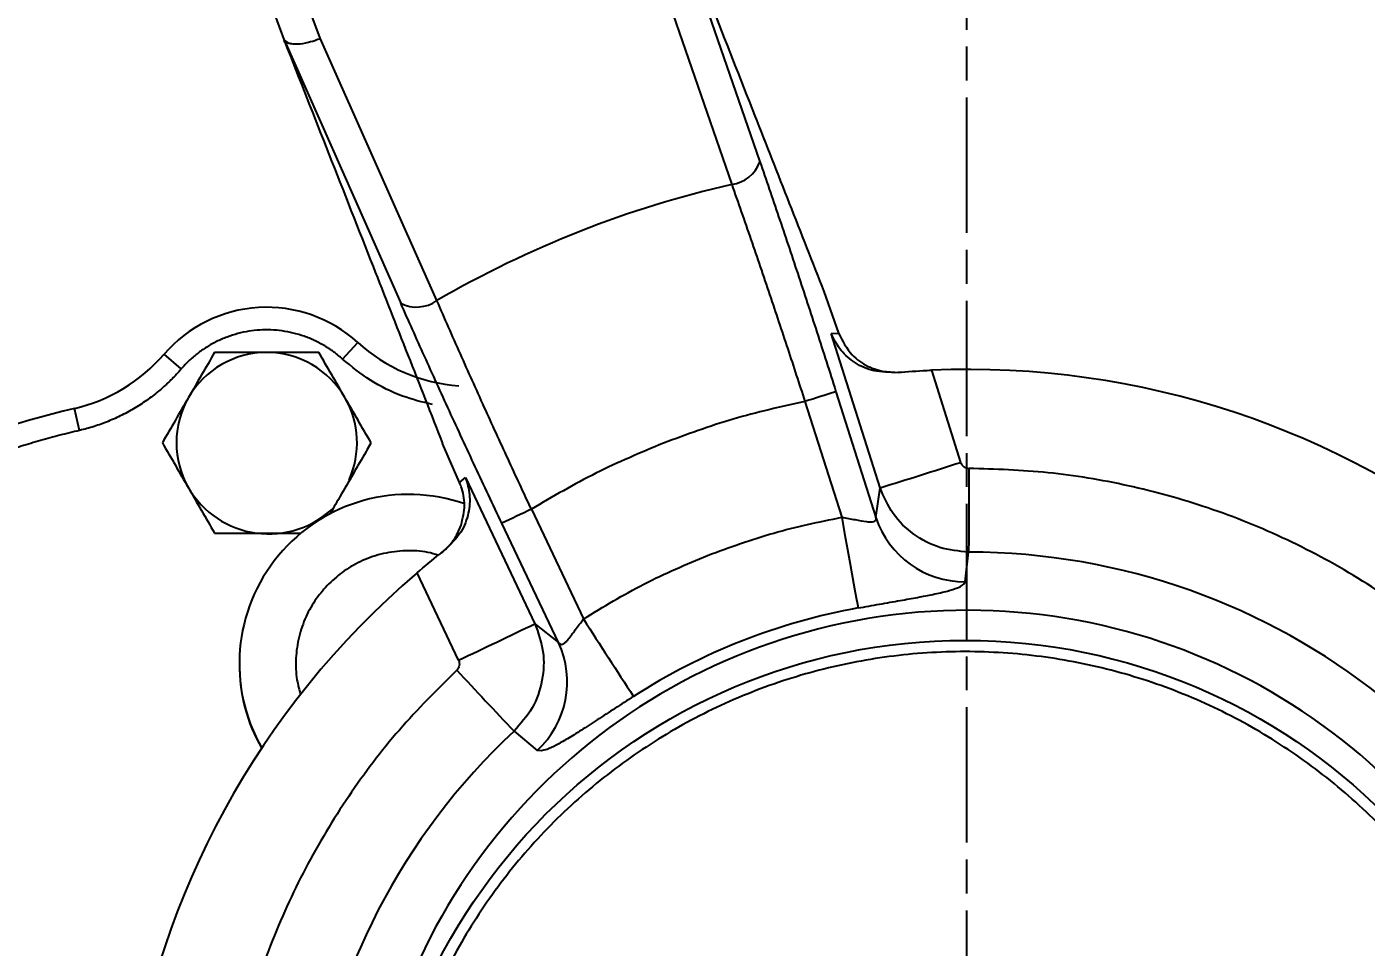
# Model space of a CAD drawing. Header units: millimetres. Extents: x 2028 to 4172, y 863 to 2379.
# Drawn here: x 2804.1 to 2922.7, y 1284.7 to 1366.2 of the extents above; entities that cross this region are included whole.
import ezdxf

# ---------------------------------------------------------------- set-up
doc = ezdxf.new("R2010")
doc.units = ezdxf.units.MM
doc.linetypes.add('AM_ISO08W050', pattern=[18, 12, -1.5, 3, -1.5])
doc.layers.add('AM_5', color=3, linetype='Continuous', lineweight=25)
doc.layers.add('AM_7', color=4, linetype='AM_ISO08W050', lineweight=25)
doc.styles.add('SLDTEXTSTYLE1', font='txt.shx', dxfattribs={"width": 0.7, "bigfont": 'gbcbig.shx'})
doc.dimstyles.new('SLDDIMSTYLE12$0', dxfattribs={"dimtxt": 12, "dimasz": 10, "dimexe": 0, "dimexo": 0.0625, "dimgap": 0.875, "dimtad": 1, "dimdec": 1, "dimlfac": 1.8, "dimrnd": 1e-09, "dimzin": 12, "dimdsep": 46, "dimtxsty": 'SLDTEXTSTYLE1', "dimcen": 0.09, "dimdle": 8.16, "dimclrd": 3, "dimclre": 3, "dimadec": 0, "dimazin": 3, "dimtfac": 1, "dimtdec": 1, "dimtofl": 0, "dimtmove": 0, "dimatfit": 3, "dimfxl": 0, "dimfrac": 2, "dimtolj": 1, "dimlwd": 5, "dimlwe": 5, "dimarcsym": 0})
doc.dimstyles.new('SLDDIMSTYLE12$3', dxfattribs={"dimtxt": 12, "dimasz": 10, "dimexe": 0, "dimexo": 0.0625, "dimgap": 0.875, "dimtad": 1, "dimdec": 1, "dimlfac": 1.8, "dimrnd": 1e-09, "dimzin": 12, "dimdsep": 46, "dimtxsty": 'SLDTEXTSTYLE1', "dimcen": 0.09, "dimdle": 8.16, "dimclrd": 3, "dimclre": 3, "dimadec": 0, "dimazin": 3, "dimtfac": 1, "dimtdec": 1, "dimtofl": 0, "dimtmove": 0, "dimatfit": 3, "dimfxl": 0, "dimfrac": 2, "dimtolj": 1, "dimlwd": 5, "dimlwe": 5, "dimarcsym": 0})

# ---------------------------------------------------------------- blocks, each defined once
blk = doc.blocks.new('*D55')
at = {"layer": 'AM_5', "color": 3, "lineweight": 5, "transparency": 16777216}
blk.add_line((2887.38, 1399.53), (2887.38, 1435.32), dxfattribs=at)
at = {"layer": 'AM_5', "color": 3, "linetype": 'Continuous', "lineweight": 5, "transparency": 16777216}
for p, q in [((2897.38, 1435.32), (3054.46, 1435.32)), ((3064.46, 1333.63), (3064.46, 1435.32))]:
    blk.add_line(p, q, dxfattribs=at)
at = {"layer": 'AM_5', "color": 3, "transparency": 16777216}
for points in [[(2897.38, 1436.99), (2897.38, 1433.66), (2887.38, 1435.32)], [(3054.46, 1436.99), (3054.46, 1433.66), (3064.46, 1435.32)]]:
    blk.add_solid(points, dxfattribs=at)
at = {"layer": 'Defpoints', "color": 0, "transparency": 16777216}
for p in [(3064.46, 1435.32), (2887.38, 1399.47), (3064.46, 1333.57)]:
    blk.add_point(p, dxfattribs=at)
at = {"layer": 'AM_5', "color": 0, "transparency": 16777216, "insert": (2975.92, 1442.2), "char_height": 12, "attachment_point": 5, "style": 'SLDTEXTSTYLE1'}
blk.add_mtext('\\A1;178', dxfattribs=at)
blk = doc.blocks.new('*D56')
at = {"layer": 'AM_5', "color": 3, "linetype": 'Continuous', "lineweight": 5, "transparency": 16777216}
for p, q in [((2764.46, 1293.86), (2764.46, 1435.32)), ((2877.38, 1435.32), (2774.46, 1435.32))]:
    blk.add_line(p, q, dxfattribs=at)
at = {"layer": 'AM_5', "color": 3, "lineweight": 5, "transparency": 16777216}
blk.add_line((2887.38, 1399.53), (2887.38, 1435.32), dxfattribs=at)
at = {"layer": 'AM_5', "color": 3, "transparency": 16777216}
for points in [[(2774.46, 1436.99), (2774.46, 1433.66), (2764.46, 1435.32)], [(2877.38, 1436.99), (2877.38, 1433.66), (2887.38, 1435.32)]]:
    blk.add_solid(points, dxfattribs=at)
at = {"layer": 'Defpoints', "color": 0, "transparency": 16777216}
for p in [(2764.46, 1435.32), (2887.38, 1399.47), (2764.46, 1293.8)]:
    blk.add_point(p, dxfattribs=at)
at = {"layer": 'AM_5', "color": 0, "transparency": 16777216, "insert": (2825.92, 1442.2), "char_height": 12, "attachment_point": 5, "style": 'SLDTEXTSTYLE1'}
blk.add_mtext('\\A1;123', dxfattribs=at)
blk = doc.blocks.new('*D46')
at = {"layer": 'AM_5', "color": 3, "linetype": 'Continuous', "lineweight": 5, "transparency": 16777216}
blk.add_line((3051.2, 1412.09), (3017.52, 1386.09), dxfattribs=at)
at = {"layer": 'AM_5', "color": 3, "lineweight": 5, "transparency": 16777216}
for p, q in [((2950.14, 1334.15), (2950.32, 1334.15)), ((2950.23, 1334.06), (2950.23, 1334.24))]:
    blk.add_line(p, q, dxfattribs=at)
at = {"layer": 'AM_5', "color": 3, "transparency": 16777216}
blk.add_solid([(3016.5, 1387.41), (3018.53, 1384.77), (3009.6, 1379.98)], dxfattribs=at)
at = {"layer": 'Defpoints', "color": 0, "transparency": 16777216}
for p in [(3009.6, 1379.98), (2890.86, 1288.33)]:
    blk.add_point(p, dxfattribs=at)
at = {"layer": 'AM_5', "color": 0, "transparency": 16777216, "insert": (3034.11, 1407.59), "char_height": 12, "attachment_point": 5, "rotation": 37.6642, "style": 'SLDTEXTSTYLE1'}
blk.add_mtext('\\A1;%%C345', dxfattribs=at)

msp = doc.modelspace()

# ---------------------------------------------------------------- linework, layer by layer
at = {"color": 7, "linetype": 'Continuous', "lineweight": 25}
for p, q in [((2830.131, 1365.168), (2818.193, 1397.169)), ((2817.992, 1389.029), (2826.99, 1364.825)), ((2860.716, 1378.333), (2869.054, 1354.228)), ((2858.278, 1376.258), (2866.565, 1352.216)), ((2826.929, 1365.02), (2837.259, 1341.7)), ((2840.455, 1341.928), (2830.131, 1365.168)), ((2874.727, 1342.721), (2876.032, 1339.04)), ((2832.101, 1336.744), (2833.445, 1338.225)), ((2875.364, 1339.004), (2876.032, 1339.04)), ((2879.7, 1325.35), (2875.364, 1339.004)), ((2817.816, 1335.873), (2816.302, 1337.181)), ((2879.01, 1335.937), (2879.9, 1335.666)), ((2879.9, 1335.666), (2879.905, 1335.666)), ((2879.905, 1335.666), (2881.354, 1335.574)), ((2884.241, 1335.767), (2886.835, 1327.601)), ((2875.796, 1333.861), (2879.337, 1322.709)), ((2808.811, 1330.43), (2808.356, 1332.378)), ((2873.045, 1332.994), (2876.302, 1322.74)), ((2834.296, 1328.774), (2834.621, 1329.336)), ((2842.462, 1325.81), (2840.966, 1329.262)), ((2842.462, 1325.81), (2842.995, 1326.249)), ((2842.995, 1326.249), (2849.138, 1313.308)), ((2879.337, 1322.709), (2879.7, 1325.35)), ((2848.821, 1323.449), (2853.435, 1313.73)), ((2825.383, 1321.336), (2825.644, 1321.34)), ((2825.383, 1321.336), (2825.788, 1321.336)), ((2842.204, 1321.134), (2842.531, 1321.823)), ((2851.232, 1311.635), (2846.215, 1322.206)), ((2842.201, 1321.131), (2842.204, 1321.134)), ((2887.229, 1317.024), (2887.545, 1319.657)), ((2842.375, 1310.083), (2838.701, 1317.823)), ((2849.138, 1313.308), (2851.232, 1311.635)), ((2822.962, 1309.802), (2822.962, 1309.753)), ((2847.284, 1303.793), (2849.338, 1302.095))]:
    msp.add_line(p, q, dxfattribs=at)
at = {"color": 7, "linetype": 'Continuous', "lineweight": 25, "flags": 128}
for points in [[(2887.555, 1327.07), (2887.554, 1325.736), (2887.552, 1324.445), (2887.55, 1323.238), (2887.548, 1322.154), (2887.547, 1321.227), (2887.546, 1320.487), (2887.545, 1319.958), (2887.545, 1319.657)], [(2876.302, 1322.74), (2876.563, 1321.294), (2876.815, 1319.895), (2877.052, 1318.587), (2877.264, 1317.412), (2877.446, 1316.407), (2877.591, 1315.606), (2877.695, 1315.033), (2877.754, 1314.706)]]:
    msp.add_lwpolyline(points, dxfattribs=at)
at = {"color": 7, "linetype": 'Continuous', "lineweight": 25}
msp.add_circle((2887.235, 1259.336), 52.5, dxfattribs=at)
for centre, radius, start, end in [((2866.171, 1355.249), 3.058, 277.39752, 340.49784), ((2887.461, 1260.904), 93.672, 102.88972, 120.12054), ((2838.67, 1344.424), 3.068, 242.60529, 305.56074), ((2825.383, 1329.336), 12, 47.79455, 139.17857), ((2843.522, 1349.336), 15, 227.79455, 265.6567), ((2804.951, 1346.986), 15, 283.12199, 319.17857), ((2825.383, 1329.336), 8, 90, 150), ((2825.383, 1329.336), 8, 30, 90), ((2887.461, 1260.836), 75, 10.54851, 92.46086), ((2825.383, 1329.336), 8, 150, 210), ((2825.383, 1329.336), 8, 335.73003, 30), ((2996.319, 946.797), 405.394, 107.29542, 107.70302), ((2825.383, 1259.336), 75, 103.12199, 152.6419), ((2566.763, 2329.564), 1051.844, 287.308245, 287.715785), ((2825.569, 1329.522), 8.254, 210.47167, 314.15911), ((2837.962, 1309.764), 15, 70.68701, 209.89016), ((3032.747, 934.568), 430.183, 115.31225, 115.69693), ((2887.198, 1325.301), 8.277, 198.25, 270.21482), ((2887.461, 1260.847), 58.809, 13.09228, 89.91829), ((2887.461, 1260.836), 75, 130.5515, 212.46111), ((2887.461, 1260.927), 53.574, 308.26934, 171.50515), ((2887.461, 1260.91), 54.664, 100.22856, 122.78193), ((2365.468, 2319.011), 1115.963, 295.299462, 295.684155), ((4846.024, 2594.977), 2368.967, 212.741266, 212.938789), ((2843.714, 1308.169), 8.279, 312.79782, 24.74766), ((2837.962, 1309.714), 15, 179.85416, 209.77464), ((4090.583, 2474.998), 1708.073, 223.040922, 223.289717), ((2887.461, 1260.848), 58.809, 133.09211, 209.9183)]:
    msp.add_arc(centre, radius, start, end, dxfattribs=at)
for points, knots in [([(2887.028, 1090.605), (2889.588, 1090.63), (2893.169, 1090.665), (2898.438, 1090.943), (2902.902, 1091.279), (2908.219, 1091.844), (2913.788, 1092.618), (2919.601, 1093.628), (2925.572, 1094.884), (2931.648, 1096.394), (2937.786, 1098.165), (2943.951, 1100.199), (2950.115, 1102.499), (2956.252, 1105.064), (2962.34, 1107.894), (2968.359, 1110.988), (2974.292, 1114.343), (2980.121, 1117.955), (2985.831, 1121.82), (2991.407, 1125.935), (2996.834, 1130.292), (3002.1, 1134.886), (3007.191, 1139.711), (3012.096, 1144.758), (3016.803, 1150.021), (3021.3, 1155.491), (3025.579, 1161.159), (3029.627, 1167.017), (3033.437, 1173.053), (3036.999, 1179.259), (3040.304, 1185.624), (3043.345, 1192.136), (3046.114, 1198.785), (3048.604, 1205.56), (3050.81, 1212.447), (3052.724, 1219.436), (3054.343, 1226.514), (3055.661, 1233.668), (3056.674, 1240.885), (3057.378, 1248.152), (3057.771, 1255.456), (3057.85, 1262.784), (3057.613, 1270.122), (3057.059, 1277.457), (3056.186, 1284.774), (3054.996, 1292.061), (3053.488, 1299.304), (3051.663, 1306.488), (3049.523, 1313.601), (3047.069, 1320.629), (3044.304, 1327.557), (3041.231, 1334.374), (3037.854, 1341.064), (3034.176, 1347.616), (3030.203, 1354.016), (3025.938, 1360.252), (3021.387, 1366.31), (3016.555, 1372.178), (3011.448, 1377.844), (3006.071, 1383.297), (3000.624, 1388.345), (2995.151, 1392.997), (2989.693, 1397.266), (2984.068, 1401.309), (2978.286, 1405.117), (2972.359, 1408.685), (2966.296, 1412.007), (2960.111, 1415.077), (2953.814, 1417.891), (2947.42, 1420.443), (2940.945, 1422.729), (2934.407, 1424.745), (2927.832, 1426.488), (2921.26, 1427.953), (2914.766, 1429.134), (2908.476, 1430.031), (2902.953, 1430.615), (2898.07, 1430.982), (2893.246, 1431.222), (2887.271, 1431.339), (2881.754, 1431.229), (2876.485, 1430.957), (2872.021, 1430.62), (2866.705, 1430.055), (2861.136, 1429.281), (2855.322, 1428.271), (2849.351, 1427.015), (2843.275, 1425.504), (2837.137, 1423.734), (2830.972, 1421.699), (2824.808, 1419.4), (2818.672, 1416.835), (2812.583, 1414.004), (2806.564, 1410.911), (2800.631, 1407.556), (2794.802, 1403.944), (2789.092, 1400.078), (2783.517, 1395.964), (2778.089, 1391.607), (2772.824, 1387.013), (2767.732, 1382.188), (2762.828, 1377.141), (2758.121, 1371.878), (2753.623, 1366.408), (2749.345, 1360.739), (2745.296, 1354.882), (2741.486, 1348.846), (2737.925, 1342.64), (2734.62, 1336.275), (2731.577, 1329.763), (2728.815, 1323.111), (2726.478, 1316.829), (2725.2, 1312.724), (2724.636, 1310.916)], [0, 0, 0, 0, 0.0102074, 0.014274, 0.021037, 0.0280561, 0.0355867, 0.0434511, 0.0515783, 0.0599113, 0.0684099, 0.0770439, 0.085791, 0.0946336, 0.1035582, 0.112554, 0.1216124, 0.1307262, 0.1398897, 0.1490979, 0.1583469, 0.1676331, 0.1769537, 0.1863062, 0.1956884, 0.2050985, 0.2145348, 0.2239961, 0.233481, 0.2429885, 0.2525178, 0.262068, 0.2716385, 0.2812287, 0.2908382, 0.3004664, 0.3101132, 0.3197782, 0.3294613, 0.3391624, 0.3488814, 0.3586183, 0.3683733, 0.3781464, 0.387938, 0.3977483, 0.4075776, 0.4174265, 0.4272956, 0.4371854, 0.4470968, 0.4570307, 0.4669882, 0.4769704, 0.486979, 0.4970156, 0.5070822, 0.5171812, 0.5273154, 0.5374882, 0.5477037, 0.5569145, 0.5661226, 0.5753266, 0.5845258, 0.5937191, 0.6029052, 0.6120821, 0.6212471, 0.6303962, 0.6395236, 0.6486197, 0.6576679, 0.6666375, 0.6754633, 0.6839789, 0.6919633, 0.6976055, 0.7035012, 0.7112199, 0.7214273, 0.7254939, 0.7322569, 0.739276, 0.7468066, 0.754671, 0.7627982, 0.7711312, 0.7796298, 0.7882638, 0.7970109, 0.8058535, 0.8147781, 0.8237739, 0.8328323, 0.8419461, 0.8511096, 0.8603178, 0.8695668, 0.878853, 0.8881736, 0.8975261, 0.9069083, 0.9163184, 0.9257547, 0.935216, 0.9447009, 0.9542084, 0.9637377, 0.9732879, 0.9828584, 0.9924486, 1, 1, 1, 1]), ([(2887.844, 1411.294), (2890.245, 1411.256), (2893.603, 1411.204), (2898.546, 1410.9), (2902.736, 1410.543), (2907.723, 1409.952), (2912.944, 1409.153), (2918.39, 1408.115), (2923.978, 1406.831), (2929.657, 1405.293), (2935.385, 1403.495), (2941.129, 1401.434), (2946.859, 1399.11), (2952.551, 1396.523), (2958.183, 1393.673), (2963.735, 1390.563), (2969.188, 1387.196), (2974.525, 1383.577), (2979.731, 1379.71), (2984.79, 1375.601), (2989.688, 1371.257), (2994.411, 1366.684), (2998.947, 1361.891), (3003.283, 1356.885), (3007.408, 1351.676), (3011.31, 1346.273), (3014.979, 1340.685), (3018.406, 1334.924), (3021.58, 1329.001), (3024.494, 1322.926), (3027.138, 1316.711), (3029.507, 1310.369), (3031.591, 1303.911), (3033.386, 1297.352), (3034.886, 1290.704), (3036.084, 1283.98), (3036.981, 1277.194), (3037.557, 1270.36), (3037.831, 1264.294), (3037.779, 1260.51), (3037.759, 1259.016)], [0, 0, 0, 0, 0.0302952, 0.0423856, 0.0624901, 0.08336, 0.1057536, 0.1291426, 0.1533151, 0.1781023, 0.2033838, 0.2290707, 0.2550958, 0.2814075, 0.3079654, 0.3347376, 0.3616982, 0.3888263, 0.4161047, 0.4435189, 0.4710571, 0.4987089, 0.526466, 0.5543209, 0.5822674, 0.6103001, 0.6384144, 0.6666062, 0.6948723, 0.7232096, 0.7516156, 0.7800883, 0.8086258, 0.8372268, 0.86589, 0.8946146, 0.9234, 0.9522458, 0.9811519, 1, 1, 1, 1]), ([(2778.877, 1157.012), (2777.916, 1158.013), (2775.427, 1160.605), (2771.645, 1165.019), (2767.514, 1170.221), (2763.614, 1175.626), (2759.944, 1181.213), (2756.517, 1186.974), (2753.343, 1192.898), (2750.429, 1198.973), (2747.785, 1205.188), (2745.417, 1211.53), (2743.332, 1217.987), (2741.537, 1224.547), (2740.037, 1231.195), (2738.838, 1237.919), (2737.944, 1244.705), (2737.359, 1251.538), (2737.085, 1258.406), (2737.126, 1265.294), (2737.484, 1272.186), (2738.159, 1279.07), (2739.152, 1285.93), (2740.464, 1292.752), (2742.093, 1299.521), (2744.038, 1306.223), (2746.298, 1312.843), (2748.87, 1319.366), (2751.751, 1325.779), (2754.938, 1332.067), (2758.425, 1338.216), (2762.21, 1344.211), (2766.287, 1350.04), (2770.65, 1355.689), (2775.294, 1361.145), (2780.213, 1366.394), (2785.222, 1371.251), (2790.277, 1375.723), (2795.335, 1379.82), (2800.562, 1383.697), (2805.956, 1387.327), (2810.432, 1390.125), (2813.156, 1391.622), (2813.982, 1392.075)], [0, 0, 0, 0, 0.0151775, 0.0393292, 0.0635604, 0.0878663, 0.1122429, 0.1366868, 0.161195, 0.1857649, 0.2103945, 0.2350819, 0.2598255, 0.2846241, 0.3094766, 0.3343824, 0.3593409, 0.3843518, 0.409415, 0.4345306, 0.4596989, 0.4849206, 0.5101965, 0.5355275, 0.5609152, 0.5863611, 0.6118672, 0.6374358, 0.6630699, 0.6887726, 0.714548, 0.7404006, 0.7663359, 0.7923603, 0.8184816, 0.8447092, 0.8710544, 0.8948026, 0.918543, 0.942272, 0.9659875, 0.9896862, 1, 1, 1, 1]), ([(2860.804, 1378.149), (2863.395, 1371.555), (2868.023, 1359.78), (2872.678, 1347.933), (2874.727, 1342.721)], [0, 0, 0, 0, 0.5600004, 1, 1, 1, 1]), ([(2826.99, 1364.825), (2826.976, 1364.861), (2826.948, 1364.934), (2826.922, 1365.007), (2826.917, 1365.033), (2826.921, 1365.032), (2826.928, 1365.023), (2826.929, 1365.02)], [0, 0, 0, 0, 0.3325712, 0.6879646, 0.8313814, 0.949784, 1, 1, 1, 1]), ([(2826.929, 1365.02), (2827.043, 1364.914), (2827.218, 1364.75), (2827.682, 1364.664), (2828.241, 1364.649), (2828.983, 1364.765), (2829.648, 1364.974), (2829.994, 1365.11), (2830.096, 1365.153), (2830.131, 1365.168)], [0, 0, 0, 0, 0.2389954, 0.3678324, 0.4996781, 0.7489725, 0.9246805, 0.9739408, 1, 1, 1, 1]), ([(2826.99, 1364.825), (2829.591, 1358.206), (2834.236, 1346.387), (2838.91, 1334.495), (2840.966, 1329.262)], [0, 0, 0, 0, 0.5600002, 1, 1, 1, 1]), ([(2869.054, 1354.228), (2869.607, 1352.619), (2870.714, 1349.401), (2872.408, 1344.33), (2874.11, 1339.139), (2875.233, 1335.624), (2875.796, 1333.861)], [0, 0, 0, 0, 0.2492462, 0.4987214, 0.7485201, 1, 1, 1, 1]), ([(2866.565, 1352.216), (2867.129, 1350.603), (2868.235, 1347.435), (2869.898, 1342.536), (2871.501, 1337.731), (2872.538, 1334.552), (2873.045, 1332.994)], [0, 0, 0, 0, 0.2645644, 0.5194287, 0.7645782, 1, 1, 1, 1]), ([(2846.215, 1322.206), (2845.424, 1323.879), (2843.847, 1327.215), (2841.553, 1332.173), (2839.335, 1337.037), (2837.951, 1340.146), (2837.259, 1341.7)], [0, 0, 0, 0, 0.2514799, 0.5012785, 0.7507527, 1, 1, 1, 1]), ([(2848.821, 1323.449), (2848.13, 1324.935), (2846.72, 1327.967), (2844.615, 1332.574), (2842.492, 1337.292), (2841.142, 1340.364), (2840.455, 1341.928)], [0, 0, 0, 0, 0.2354209, 0.48057, 0.7354347, 1, 1, 1, 1]), ([(2832.101, 1336.744), (2832.019, 1336.817), (2831.855, 1336.963), (2831.601, 1337.171), (2831.34, 1337.371), (2831.073, 1337.562), (2830.799, 1337.745), (2830.328, 1338.038), (2829.637, 1338.405), (2828.704, 1338.787), (2827.737, 1339.073), (2826.431, 1339.32), (2824.771, 1339.383), (2823.132, 1339.119), (2821.865, 1338.715), (2820.94, 1338.314), (2820.06, 1337.822), (2819.375, 1337.342), (2818.86, 1336.921), (2818.494, 1336.59), (2818.144, 1336.242), (2817.925, 1335.996), (2817.816, 1335.873)], [0, 0, 0, 0, 0.0206691, 0.0412953, 0.0619009, 0.0825084, 0.1031401, 0.1238183, 0.1869425, 0.2500997, 0.3132238, 0.3763811, 0.5000034, 0.6236257, 0.6867499, 0.7499071, 0.8130312, 0.8761885, 0.907173, 0.938086, 0.9690031, 1, 1, 1, 1]), ([(2880.965, 1335.556), (2880.264, 1335.581), (2878.864, 1335.632), (2877.271, 1336.499), (2876.052, 1337.619), (2875.594, 1338.542), (2875.364, 1339.004)], [0, 0, 0, 0, 0.2499493, 0.4997481, 0.749457, 1, 1, 1, 1]), ([(2876.032, 1339.04), (2876.371, 1338.362), (2876.956, 1337.192), (2878.214, 1336.284), (2878.884, 1335.992), (2879.01, 1335.937)], [0, 0, 0, 0, 0.5280154, 0.9113192, 1, 1, 1, 1]), ([(2820.765, 1337.336), (2820.383, 1336.675), (2820, 1336.012), (2819.23, 1334.679), (2818.844, 1334.009), (2818.455, 1333.336)], [0, 0, 0, 0, 0.5, 0.5, 1, 1, 1, 1]), ([(2825.383, 1337.336), (2824.606, 1337.336), (2823.833, 1337.336), (2822.294, 1337.336), (2821.528, 1337.336), (2820.765, 1337.336)], [0, 0, 0, 0, 0.5, 0.5, 1, 1, 1, 1]), ([(2830.002, 1337.336), (2829.239, 1337.336), (2828.473, 1337.336), (2826.934, 1337.336), (2826.161, 1337.336), (2825.383, 1337.336)], [0, 0, 0, 0, 0.5, 0.5, 1, 1, 1, 1]), ([(2832.312, 1333.336), (2831.923, 1334.009), (2831.537, 1334.679), (2830.767, 1336.012), (2830.384, 1336.675), (2830.002, 1337.336)], [0, 0, 0, 0, 0.5, 0.5, 1, 1, 1, 1]), ([(2840.057, 1332.726), (2839.162, 1332.945), (2837.244, 1333.415), (2834.526, 1334.777), (2832.905, 1336.092), (2832.101, 1336.744)], [0, 0, 0, 0, 0.3062709, 0.656093, 1, 1, 1, 1]), ([(2817.816, 1335.873), (2817.732, 1335.778), (2817.566, 1335.587), (2817.308, 1335.309), (2817.044, 1335.036), (2816.774, 1334.769), (2816.499, 1334.508), (2816.217, 1334.253), (2815.686, 1333.794), (2814.878, 1333.164), (2813.754, 1332.422), (2812.575, 1331.772), (2811.555, 1331.31), (2810.722, 1330.991), (2810.093, 1330.778), (2809.456, 1330.588), (2809.026, 1330.483), (2808.811, 1330.43)], [0, 0, 0, 0, 0.03553479, 0.0710273, 0.10649523, 0.14195632, 0.17742833, 0.21292899, 0.24847599, 0.37421557, 0.50000523, 0.6257448, 0.75153447, 0.81368907, 0.87575476, 0.93782669, 1, 1, 1, 1]), ([(2880.965, 1335.556), (2881.799, 1335.621), (2882.868, 1335.704), (2883.994, 1335.756), (2884.241, 1335.767)], [0, 0, 0, 0, 0.7808444, 1, 1, 1, 1]), ([(2818.455, 1333.336), (2818.067, 1332.663), (2817.68, 1331.994), (2816.911, 1330.661), (2816.528, 1329.997), (2816.146, 1329.336)], [0, 0, 0, 0, 0.5, 0.5, 1, 1, 1, 1]), ([(2834.621, 1329.336), (2834.239, 1329.997), (2833.856, 1330.661), (2833.087, 1331.994), (2832.7, 1332.663), (2832.312, 1333.336)], [0, 0, 0, 0, 0.5, 0.5, 1, 1, 1, 1]), ([(2808.811, 1330.43), (2808.521, 1330.362), (2807.942, 1330.224), (2807.077, 1330.005), (2806.215, 1329.777), (2805.357, 1329.538), (2804.501, 1329.288), (2803.649, 1329.028), (2802.8, 1328.757), (2801.954, 1328.476), (2801.111, 1328.185), (2800.272, 1327.883), (2798.138, 1327.087), (2794.758, 1325.666), (2790.217, 1323.375), (2785.817, 1320.756), (2781.571, 1317.803), (2777.531, 1314.547), (2773.721, 1310.999), (2770.172, 1307.189), (2766.916, 1303.148), (2763.963, 1298.903), (2762.081, 1295.741), (2761.147, 1294.017), (2761.032, 1293.802)], [0, 0, 0, 0, 0.01099053, 0.02197379, 0.03295142, 0.04392506, 0.05489634, 0.06586691, 0.0768384, 0.08781247, 0.09879074, 0.10977487, 0.12076647, 0.18292088, 0.24508187, 0.3084864, 0.37189735, 0.435946, 0.50000088, 0.56404953, 0.62810441, 0.69150893, 0.75491988, 0.76391048, 0.76391048, 0.76391048, 0.76391048]), ([(2816.146, 1329.336), (2816.528, 1328.675), (2816.911, 1328.012), (2817.68, 1326.679), (2818.067, 1326.009), (2818.455, 1325.336)], [0, 0, 0, 0, 0.5, 0.5, 1, 1, 1, 1]), ([(2834.611, 1329.303), (2834.23, 1328.642), (2833.847, 1327.978), (2833.077, 1326.646), (2832.691, 1325.976), (2832.302, 1325.303)], [0, 0, 0, 0, 0.5, 0.5, 1, 1, 1, 1]), ([(2886.835, 1327.601), (2886.866, 1327.527), (2886.928, 1327.38), (2887.101, 1327.209), (2887.315, 1327.093), (2887.475, 1327.078), (2887.555, 1327.07)], [0, 0, 0, 0, 0.25014976, 0.49937147, 0.74925843, 1, 1, 1, 1]), ([(2842.995, 1326.249), (2843.141, 1325.755), (2843.434, 1324.766), (2843.304, 1323.115), (2842.728, 1321.393), (2841.738, 1320.4), (2841.243, 1319.904)], [0, 0, 0, 0, 0.2505534, 0.5002592, 0.7500542, 1, 1, 1, 1]), ([(2951.976, 1275.838), (2951.375, 1278.105), (2950.159, 1282.69), (2947.387, 1289.34), (2943.872, 1295.818), (2939.557, 1301.974), (2934.496, 1307.68), (2928.782, 1312.79), (2922.516, 1317.208), (2915.817, 1320.854), (2908.847, 1323.673), (2901.745, 1325.639), (2894.641, 1326.843), (2889.9, 1326.995), (2887.555, 1327.07)], [0, 0, 0, 0, 0.07919299, 0.16015936, 0.24278284, 0.32785451, 0.41364109, 0.49999999, 0.58635361, 0.67214028, 0.75721715, 0.83983537, 0.92080432, 1, 1, 1, 1]), ([(2818.455, 1325.336), (2818.844, 1324.663), (2819.23, 1323.994), (2820, 1322.661), (2820.383, 1321.997), (2820.765, 1321.336)], [0, 0, 0, 0, 0.5, 0.5, 1, 1, 1, 1]), ([(2832.302, 1325.303), (2831.914, 1324.63), (2831.527, 1323.961), (2831.002, 1323.051), (2831.002, 1323.051), (2831.002, 1323.051)], [0, 0, 0, 0, 0.5, 0.5, 1, 1, 1, 1]), ([(2842.531, 1321.823), (2842.692, 1322.412), (2843.014, 1323.59), (2842.802, 1324.945), (2842.53, 1325.638), (2842.462, 1325.81)], [0, 0, 0, 0, 0.43033155, 0.858978, 1, 1, 1, 1]), ([(2887.545, 1319.657), (2886.678, 1319.739), (2884.945, 1319.902), (2882.619, 1321.146), (2880.722, 1322.97), (2880.041, 1324.556), (2879.7, 1325.35)], [0, 0, 0, 0, 0.2503671, 0.5005248, 0.7501034, 1, 1, 1, 1]), ([(2876.302, 1322.74), (2876.702, 1322.671), (2877.493, 1322.533), (2878.366, 1322.355), (2878.9, 1322.31), (2879.187, 1322.348), (2879.35, 1322.475), (2879.342, 1322.63), (2879.337, 1322.709)], [0, 0, 0, 0, 0.2616178, 0.5161546, 0.6376198, 0.7555299, 0.8740541, 1, 1, 1, 1]), ([(2820.765, 1321.336), (2821.528, 1321.336), (2822.294, 1321.336), (2823.833, 1321.336), (2824.606, 1321.336), (2828.419, 1321.336)], [0, 0, 0, 0, 0.5, 0.5, 1, 1, 1, 1]), ([(2840.935, 1319.648), (2841.296, 1319.98), (2841.781, 1320.425), (2842.115, 1320.988), (2842.201, 1321.131)], [0, 0, 0, 0, 0.7449704, 1, 1, 1, 1]), ([(2840.581, 1319.376), (2840.275, 1319.47), (2839.336, 1319.755), (2837.677, 1319.823), (2835.716, 1319.589), (2833.877, 1318.963), (2832.235, 1318.057), (2831.331, 1317.242), (2830.891, 1316.845)], [0, 0, 0, 0, 0.0913222, 0.2798441, 0.468366, 0.6532648, 0.8313182, 1, 1, 1, 1]), ([(2838.701, 1317.823), (2839.38, 1318.392), (2840.249, 1319.122), (2841.064, 1319.763), (2841.243, 1319.904)], [0, 0, 0, 0, 0.78080054, 1, 1, 1, 1]), ([(2830.891, 1316.845), (2830.503, 1316.416), (2829.707, 1315.536), (2828.813, 1313.941), (2828.186, 1312.16), (2827.92, 1310.259), (2827.97, 1308.515), (2828.263, 1307.466), (2828.383, 1307.037)], [0, 0, 0, 0, 0.1629563, 0.3344814, 0.5122355, 0.6932761, 0.8743167, 1, 1, 1, 1]), ([(2877.754, 1314.706), (2878.389, 1314.82), (2879.674, 1315.05), (2881.461, 1315.365), (2883.064, 1315.65), (2884.499, 1315.928), (2885.709, 1316.206), (2886.568, 1316.483), (2887.106, 1316.754), (2887.187, 1316.933), (2887.229, 1317.024)], [0, 0, 0, 0, 0.1222892, 0.2475486, 0.3637592, 0.4805658, 0.6189284, 0.7530679, 0.8736947, 1, 1, 1, 1]), ([(2849.138, 1313.308), (2849.429, 1312.499), (2850.012, 1310.879), (2849.873, 1308.255), (2849.023, 1305.753), (2847.865, 1304.448), (2847.284, 1303.793)], [0, 0, 0, 0, 0.248705, 0.4981896, 0.7483774, 1, 1, 1, 1]), ([(2851.232, 1311.635), (2851.283, 1311.575), (2851.383, 1311.457), (2851.59, 1311.474), (2851.826, 1311.642), (2852.186, 1312.038), (2852.704, 1312.765), (2853.189, 1313.405), (2853.435, 1313.73)], [0, 0, 0, 0, 0.1251651, 0.2440023, 0.362149, 0.4834229, 0.7377951, 1, 1, 1, 1]), ([(2842.375, 1310.083), (2842.402, 1310.008), (2842.458, 1309.858), (2842.447, 1309.615), (2842.37, 1309.384), (2842.263, 1309.263), (2842.21, 1309.203)], [0, 0, 0, 0, 0.25014978, 0.49937143, 0.74925837, 1, 1, 1, 1]), ([(2842.21, 1309.203), (2840.475, 1307.473), (2836.992, 1303.999), (2832.527, 1298.072), (2828.688, 1291.692), (2825.616, 1284.91), (2823.272, 1277.869), (2822.39, 1273.029), (2821.951, 1270.618)], [0, 0, 0, 0, 0.1654437, 0.332195, 0.5, 0.6677943, 0.834551, 1, 1, 1, 1]), ([(2857.864, 1306.869), (2857.317, 1306.516), (2856.209, 1305.8), (2854.643, 1304.783), (2853.214, 1303.859), (2851.991, 1303.097), (2850.982, 1302.523), (2849.912, 1302.007), (2849.567, 1302.06), (2849.338, 1302.095)], [0, 0, 0, 0, 0.1235233, 0.2501507, 0.3747805, 0.5002123, 0.6235234, 0.7497125, 1, 1, 1, 1])]:
    msp.add_open_spline(points, degree=3, knots=knots, dxfattribs=at)
for points in [[(2873.045, 1332.994), (2870.915, 1332.519), (2866.653, 1331.568), (2862.556, 1330.058), (2860.508, 1329.303)], [(2860.508, 1329.303), (2858.495, 1328.457), (2854.469, 1326.767), (2850.704, 1324.555), (2848.821, 1323.449)], [(2864.424, 1319.364), (2866.362, 1320.073), (2870.238, 1321.492), (2874.28, 1322.324), (2876.302, 1322.74)], [(2853.435, 1313.73), (2855.197, 1314.805), (2858.721, 1316.954), (2862.523, 1318.561), (2864.424, 1319.364)], [(2938.735, 1259.338), (2938.65, 1261.585), (2938.48, 1266.08), (2937.112, 1272.706), (2934.954, 1279.103), (2931.962, 1285.162), (2928.21, 1290.779), (2923.755, 1295.858), (2918.676, 1300.313), (2913.059, 1304.066), (2907, 1307.054), (2900.603, 1309.226), (2893.977, 1310.544), (2887.235, 1310.986), (2880.494, 1310.544), (2873.868, 1309.226), (2867.471, 1307.054), (2861.412, 1304.066), (2855.794, 1300.313), (2850.715, 1295.858), (2846.261, 1290.779), (2842.508, 1285.162), (2839.517, 1279.103), (2837.358, 1272.706), (2835.99, 1266.08), (2835.82, 1261.585), (2835.735, 1259.338)]]:
    msp.add_open_spline(points, degree=3, dxfattribs=at)
at = {"layer": 'AM_7'}
msp.add_line((2887.383, 1041.921), (2887.383, 1399.47), dxfattribs=at)

# ---------------------------------------------------------------- dimensions: what is measured, and where the dimension line sits
at = {"layer": 'AM_5'}
for base, p2, text, picture, middle in [((2764.461, 1435.323), (2764.461, 1293.802), '123', '*D56', (2825.922, 1435.323)), ((3064.461, 1435.323), (3064.461, 1333.57), '178', '*D55', (2975.922, 1435.323))]:
    dim = msp.add_linear_dim(base=base, p1=(2887.383, 1399.47), p2=p2, text=text, dimstyle='SLDDIMSTYLE12$0', override={"dimlfac": 1}, dxfattribs=at)
    dim.commit()
    dim.dimension.update_dxf_attribs({"geometry": picture, "text_midpoint": middle, "dimtype": 160})
dim = msp.add_diameter_dim_2p(p1=(2890.858, 1288.327), p2=(3009.599, 1379.982), text='%%C345', dimstyle='SLDDIMSTYLE12$3', override={"dimlfac": 1, "dimpost": ''}, dxfattribs=at)
dim.commit()
dim.dimension.update_dxf_attribs({"geometry": '*D46', "text_midpoint": (3034.114, 1407.589)})

doc.saveas('drawing.dxf')
